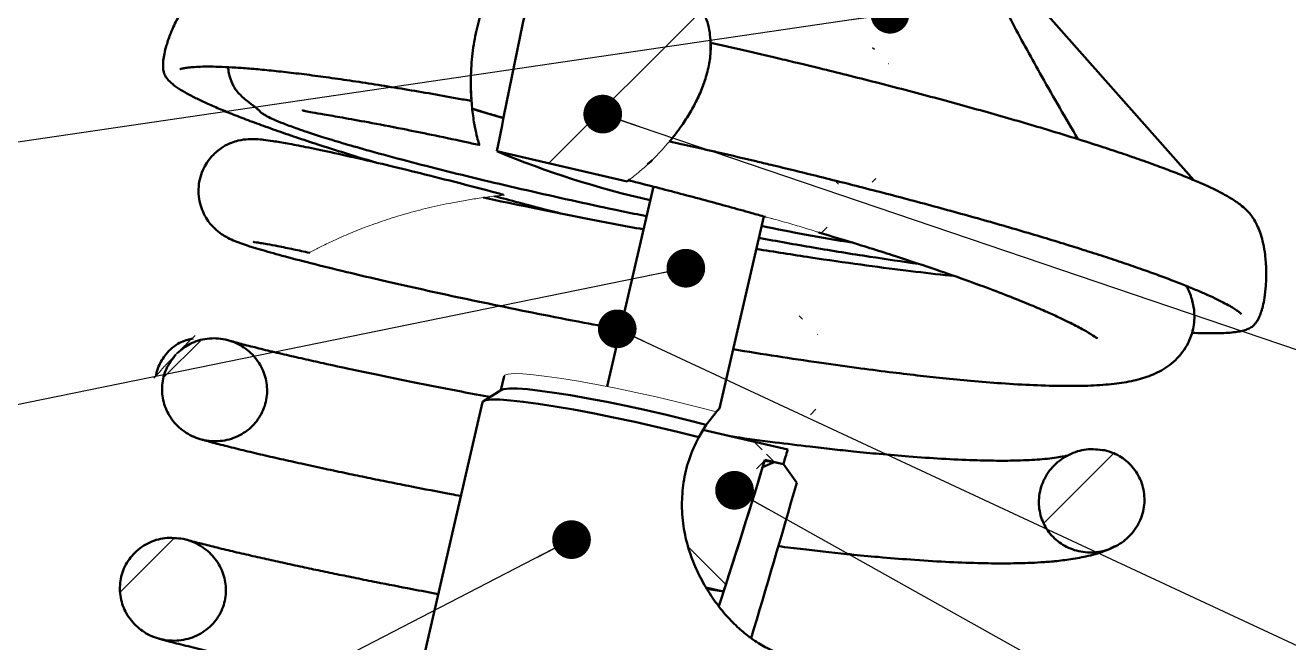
# Model space of a CAD drawing. Header units: millimetres. Extents: x 10 to 584, y 10 to 410.
# Drawn here: x 128.65 to 161.83, y 358.81 to 375.03 of the extents above; entities that cross this region are included whole.
import ezdxf

# ---------------------------------------------------------------- set-up
doc = ezdxf.new("R2010")
doc.units = ezdxf.units.MM
doc.layers.add('10', color=7, linetype='Continuous')
doc.dimstyles.new('SLDDIMSTYLE3', dxfattribs={"dimtxt": 0.18, "dimasz": 1.016, "dimexe": 0, "dimexo": 0.0625, "dimgap": 0, "dimtad": 0, "dimtih": 1, "dimtoh": 1, "dimdec": 0, "dimrnd": 1e-09, "dimzin": 0, "dimdsep": 46, "dimtxsty": 'Standard', "dimblk1": 'DOT', "dimblk2": 'DOT', "dimsah": 1, "dimcen": 0.09, "dimadec": 0, "dimazin": 0, "dimtfac": 1.016, "dimtdec": 0, "dimtofl": 0, "dimtmove": 0, "dimatfit": 3, "dimldrblk": 'DOT', "dimfxl": 1, "dimfrac": 2, "dimtolj": 1, "dimtzin": 0, "dimarcsym": 0})

# ---------------------------------------------------------------- blocks, each defined once
blk = doc.blocks.new('_Dot')
at = {"color": 0, "linetype": 'ByBlock', "lineweight": -2}
blk.add_line((-0.5, 0), (-1, 0), dxfattribs=at)
at = {"color": 0, "linetype": 'ByBlock', "const_width": 0.5}
blk.add_lwpolyline([(-0.25, 0, 1), (0.25, 0, 1)], format="xyb", close=True, dxfattribs=at)

msp = doc.modelspace()

# ---------------------------------------------------------------- hatches: boundary and pattern name
at = {"layer": '10', "linetype": 'Continuous', "lineweight": 25}
h = msp.add_hatch(dxfattribs=at)
h.set_pattern_fill('ANSI34', color=256, style=0)
edge = h.paths.add_edge_path(flags=0)
edge.add_line((144.1961, 377.1681), (143.6121, 377.303))
edge.add_spline(control_points=[(143.6121, 377.303), (143.1033, 377.3807), (142.5992, 377.3521), (142.1619, 377.1904)], knot_values=[0.9101294, 0.9101294, 0.9101294, 0.9101294, 0.9812558, 0.9812558, 0.9812558, 0.9812558], weights=[1, 1, 1, 1], degree=3, periodic=0)
edge.add_ellipse((151.3234, 390.8727), major_axis=(-15.5239, -67.2409), ratio=0.0869444, start_angle=282.888208, end_angle=287.698467)
edge.add_line((141.0345, 371.7168), (144.4569, 370.9267))
edge.add_spline(control_points=[(144.4569, 370.9267), (145.8001, 371.9117), (147.7498, 374.8666), (145.3267, 376.8192), (144.1961, 377.1681)], knot_values=[0.5088207, 0.5088207, 0.5088207, 0.5088207, 0.7230971, 0.8828563, 0.8828563, 0.8828563, 0.8828563], weights=[1, 1, 1, 1, 1], degree=3, periodic=0)
h = msp.add_hatch(dxfattribs=at)
h.set_pattern_fill('ANSI31', color=256, angle=90, style=0)
edge = h.paths.add_edge_path(flags=0)
edge.add_line((146.5274, 360.2581), (146.9882, 360.1517))
edge.add_ellipse((151.3234, 390.8727), major_axis=(9.8318, 42.5859), ratio=0.0869444, start_angle=224.99265, end_angle=231.35333)
edge.add_line((148.0751, 363.6095), (148.5597, 363.4976))
edge.add_ellipse((151.3234, 390.8727), major_axis=(10.8667, 47.0686), ratio=0.0869444, start_angle=235.59505, end_angle=236.1703)
edge.add_line((148.6731, 363.8835), (146.4436, 364.3983))
edge.add_spline(control_points=[(146.4436, 364.3983), (145.9689, 363.6304), (145.6819, 362.1446), (146.265, 360.6997), (146.5274, 360.2581)], knot_values=[0.0939883, 0.0939883, 0.0939883, 0.0939883, 0.2268142, 0.2943875, 0.2943875, 0.2943875, 0.2943875], weights=[1, 1, 1, 1, 1], degree=3, periodic=0)
h = msp.add_hatch(dxfattribs=at)
h.set_pattern_fill('ANSI31', color=256, angle=3e-322, style=0)
edge = h.paths.add_edge_path(flags=0)
edge.add_spline(control_points=[(148.9118, 363.0043), (148.7956, 363.1695), (148.6783, 363.3341), (148.5597, 363.4976)], knot_values=[0.0000003, 0.0000003, 0.0000003, 0.0000003, 0.0030309, 0.0030309, 0.0030309, 0.0030309], weights=[1, 1, 1, 1], degree=3, periodic=0)
edge.add_line((148.5597, 363.4976), (148.3207, 363.5528))
edge.add_spline(control_points=[(148.3207, 363.5528), (148.2196, 363.5067), (148.1181, 363.4614), (148.0162, 363.4171)], knot_values=[0.0000003, 0.0000003, 0.0000003, 0.0000003, 0.0016672, 0.0016672, 0.0016672, 0.0016672], weights=[1, 1, 1, 1], degree=3, periodic=0)
edge.add_ellipse((151.3234, 390.8727), major_axis=(9.8318, 42.5859), ratio=0.0869444, start_angle=224.23615, end_angle=231.01556, ccw=False)
edge.add_spline(control_points=[(146.8622, 359.7648), (147.1158, 359.4362), (147.4051, 359.1492), (147.7116, 358.9266)], knot_values=[0.3207329, 0.3207329, 0.3207329, 0.3207329, 0.3762802, 0.3762802, 0.3762802, 0.3762802], weights=[1, 1, 1, 1], degree=3, periodic=0)
edge.add_ellipse((151.3234, 390.8727), major_axis=(-11.9016, -51.5513), ratio=0.0869444, start_angle=52.86509, end_angle=58.43311)
h = msp.add_hatch(dxfattribs=at)
h.set_pattern_fill('ANSI31', color=256, style=0)
edge = h.paths.add_edge_path(flags=0)
edge.add_spline(control_points=[(132.6034, 366.3757), (132.502, 366.2676), (132.4176, 366.1405), (132.3575, 366.0049), (132.2971, 365.8688), (132.2596, 365.7203), (132.2479, 365.5719), (132.2363, 365.4241), (132.25, 365.2723), (132.2876, 365.129), (132.3254, 364.9846), (132.3885, 364.8449), (132.4713, 364.7208), (132.5555, 364.5947), (132.6622, 364.4813), (132.7827, 364.3894), (132.9056, 364.2956), (133.046, 364.2216), (133.1927, 364.173), (133.2666, 364.1485), (133.3427, 364.1301), (133.4195, 364.118), (133.5748, 364.0937), (133.7364, 364.0957), (133.8911, 364.124), (134.0465, 364.1524), (134.1992, 364.2082), (134.3359, 364.2873), (134.4703, 364.365), (134.5932, 364.4675), (134.6931, 364.5864), (134.7904, 364.702), (134.8687, 364.8364), (134.9211, 364.9781), (134.9722, 365.1166), (134.9999, 365.2658), (135.0021, 365.4133), (135.0042, 365.56), (134.9812, 365.709), (134.9354, 365.8484), (134.8889, 365.9899), (134.8177, 366.1254), (134.7281, 366.2443), (134.6361, 366.3665), (134.5221, 366.4747), (134.3955, 366.5606), (134.2658, 366.6486), (134.1193, 366.7156), (133.9679, 366.7563), (133.945, 366.7624), (133.922, 366.768), (133.8988, 366.7729), (133.746, 366.8059), (133.5853, 366.8131), (133.4302, 366.7938), (133.2749, 366.7745), (133.1207, 366.7279), (132.981, 366.6576), (132.8575, 366.5954), (132.7424, 366.5134), (132.6436, 366.4167)], knot_values=[0.0070502, 0.0070502, 0.0070502, 0.0070502, 0.0092752, 0.0092752, 0.0092752, 0.0115079, 0.0115079, 0.0115079, 0.0137301, 0.0137301, 0.0137301, 0.0159669, 0.0159669, 0.0159669, 0.0182388, 0.0182388, 0.0182388, 0.0205563, 0.0205563, 0.0205563, 0.0217104, 0.0217104, 0.0217104, 0.0240686, 0.0240686, 0.0240686, 0.0264389, 0.0264389, 0.0264389, 0.0287697, 0.0287697, 0.0287697, 0.0310363, 0.0310363, 0.0310363, 0.0332487, 0.0332487, 0.0332487, 0.0354476, 0.0354476, 0.0354476, 0.0376798, 0.0376798, 0.0376798, 0.0399732, 0.0399732, 0.0399732, 0.0423238, 0.0423238, 0.0423238, 0.042674, 0.042674, 0.042674, 0.0450198, 0.0450198, 0.0450198, 0.0473678, 0.0473678, 0.0473678, 0.0494406, 0.0494406, 0.0494406, 0.0494406], weights=[1, 1, 1, 1, 1, 1, 1, 1, 1, 1, 1, 1, 1, 1, 1, 1, 1, 1, 1, 1, 1, 1, 1, 1, 1, 1, 1, 1, 1, 1, 1, 1, 1, 1, 1, 1, 1, 1, 1, 1, 1, 1, 1, 1, 1, 1, 1, 1, 1, 1, 1, 1, 1, 1, 1, 1, 1, 1, 1, 1, 1], degree=3, periodic=0)
edge.add_spline(control_points=[(132.6436, 366.4167), (132.6302, 366.4031), (132.6168, 366.3894), (132.6034, 366.3757)], knot_values=[0.0461641, 0.0461641, 0.0461641, 0.0461641, 0.0466874, 0.0466874, 0.0466874, 0.0466874], weights=[1, 1, 1, 1], degree=3, periodic=0)
h = msp.add_hatch(dxfattribs=at)
h.set_pattern_fill('ANSI31', color=256, style=0)
edge = h.paths.add_edge_path(flags=0)
edge.add_spline(control_points=[(156.9901, 363.8633), (156.8358, 363.8968), (156.6736, 363.9035), (156.5171, 363.8837), (156.3606, 363.8638), (156.2056, 363.8171), (156.064, 363.7476), (155.9197, 363.6767), (155.7855, 363.5801), (155.6725, 363.4657), (155.5589, 363.3505), (155.4635, 363.2138), (155.3956, 363.067), (155.3291, 362.9233), (155.2869, 362.7656), (155.274, 362.6078), (155.2616, 362.4563), (155.2759, 362.3002), (155.3162, 362.1536), (155.355, 362.012), (155.4192, 361.8752), (155.5032, 361.7548), (155.5863, 361.6355), (155.691, 361.5289), (155.8084, 361.4432), (155.9278, 361.356), (156.0635, 361.288), (156.2045, 361.2437), (156.3501, 361.198), (156.5052, 361.1763), (156.6577, 361.1798), (156.815, 361.1834), (156.9737, 361.2138), (157.1212, 361.2683), (157.2714, 361.3238), (157.4141, 361.4059), (157.5374, 361.508), (157.6607, 361.6101), (157.7681, 361.7352), (157.8498, 361.8728), (157.9303, 362.0083), (157.9883, 362.1599), (158.018, 362.3146), (158.047, 362.4655), (158.0499, 362.6238), (158.026, 362.7755), (158.0026, 362.9236), (157.9531, 363.0696), (157.8813, 363.2012), (157.8107, 363.3306), (157.7166, 363.4496), (157.6071, 363.5484), (157.4978, 363.647), (157.37, 363.7281), (157.2345, 363.7857), (157.1558, 363.8191), (157.0736, 363.8452), (156.9901, 363.8633)], knot_values=[0, 0, 0, 0, 0.0023671, 0.0023671, 0.0023671, 0.004731, 0.004731, 0.004731, 0.0071432, 0.0071432, 0.0071432, 0.0095715, 0.0095715, 0.0095715, 0.0119483, 0.0119483, 0.0119483, 0.0142297, 0.0142297, 0.0142297, 0.0164306, 0.0164306, 0.0164306, 0.0186085, 0.0186085, 0.0186085, 0.0208231, 0.0208231, 0.0208231, 0.0231089, 0.0231089, 0.0231089, 0.0254665, 0.0254665, 0.0254665, 0.0278678, 0.0278678, 0.0278678, 0.0302699, 0.0302699, 0.0302699, 0.0326341, 0.0326341, 0.0326341, 0.0349391, 0.0349391, 0.0349391, 0.0371859, 0.0371859, 0.0371859, 0.0393957, 0.0393957, 0.0393957, 0.0416021, 0.0416021, 0.0416021, 0.042871, 0.042871, 0.042871, 0.042871], weights=[1, 1, 1, 1, 1, 1, 1, 1, 1, 1, 1, 1, 1, 1, 1, 1, 1, 1, 1, 1, 1, 1, 1, 1, 1, 1, 1, 1, 1, 1, 1, 1, 1, 1, 1, 1, 1, 1, 1, 1, 1, 1, 1, 1, 1, 1, 1, 1, 1, 1, 1, 1, 1, 1, 1, 1, 1, 1], degree=3, periodic=0)
h = msp.add_hatch(dxfattribs=at)
h.set_pattern_fill('ANSI31', color=256, style=0)
edge = h.paths.add_edge_path(flags=0)
edge.add_spline(control_points=[(132.7983, 361.5355), (132.643, 361.5685), (132.48, 361.5756), (132.3225, 361.5556), (132.1649, 361.5356), (132.0084, 361.4878), (131.8668, 361.4158), (131.7281, 361.3451), (131.5997, 361.249), (131.4933, 361.1354), (131.39, 361.0249), (131.3046, 360.8948), (131.2446, 360.756), (131.186, 360.62), (131.1501, 360.472), (131.14, 360.3243), (131.13, 360.1775), (131.1452, 360.027), (131.1839, 359.8851), (131.2229, 359.7418), (131.2869, 359.6034), (131.3702, 359.4805), (131.4554, 359.3549), (131.5629, 359.2422), (131.684, 359.1508), (131.8084, 359.0568), (131.9503, 358.9827), (132.0985, 358.934), (132.1735, 358.9093), (132.2509, 358.8908), (132.329, 358.8787), (132.4868, 358.8543), (132.651, 358.8565), (132.8081, 358.8854), (132.9664, 358.9145), (133.1219, 358.9716), (133.261, 359.0526), (133.3968, 359.1318), (133.5208, 359.2362), (133.6211, 359.3572), (133.7175, 359.4737), (133.7948, 359.6089), (133.8456, 359.7513), (133.8947, 359.889), (133.9204, 360.0372), (133.9208, 360.1834), (133.9212, 360.3284), (133.8967, 360.4753), (133.8501, 360.6126), (133.8025, 360.7528), (133.7307, 360.8867), (133.6408, 361.0045), (133.5476, 361.1267), (133.4325, 361.2347), (133.3051, 361.3206), (133.1732, 361.4095), (133.0245, 361.4772), (132.8708, 361.5182), (132.8468, 361.5246), (132.8226, 361.5304), (132.7983, 361.5355)], knot_values=[0, 0, 0, 0, 0.0023813, 0.0023813, 0.0023813, 0.0047656, 0.0047656, 0.0047656, 0.007102, 0.007102, 0.007102, 0.0093703, 0.0093703, 0.0093703, 0.0115904, 0.0115904, 0.0115904, 0.0137954, 0.0137954, 0.0137954, 0.0160204, 0.0160204, 0.0160204, 0.018294, 0.018294, 0.018294, 0.0206314, 0.0206314, 0.0206314, 0.021804, 0.021804, 0.021804, 0.0241997, 0.0241997, 0.0241997, 0.0266152, 0.0266152, 0.0266152, 0.0289752, 0.0289752, 0.0289752, 0.0312435, 0.0312435, 0.0312435, 0.0334347, 0.0334347, 0.0334347, 0.0356068, 0.0356068, 0.0356068, 0.0378251, 0.0378251, 0.0378251, 0.0401285, 0.0401285, 0.0401285, 0.042513, 0.042513, 0.042513, 0.0428807, 0.0428807, 0.0428807, 0.0428807], weights=[1, 1, 1, 1, 1, 1, 1, 1, 1, 1, 1, 1, 1, 1, 1, 1, 1, 1, 1, 1, 1, 1, 1, 1, 1, 1, 1, 1, 1, 1, 1, 1, 1, 1, 1, 1, 1, 1, 1, 1, 1, 1, 1, 1, 1, 1, 1, 1, 1, 1, 1, 1, 1, 1, 1, 1, 1, 1, 1, 1, 1], degree=3, periodic=0)

# ---------------------------------------------------------------- linework, layer by layer
at = {"color": 7, "linetype": 'Continuous', "lineweight": 50}
for p, q in [((159.3387, 370.9573), (154.4301, 376.5003)), ((147.5138, 374.3717), (146.6543, 374.5674)), ((144.4569, 370.9267), (141.0345, 371.7168)), ((145.0872, 371.4572), (144.9959, 371.3765)), ((145.1148, 371.4878), (145.0872, 371.4572)), ((144.5298, 370.983), (144.4569, 370.9267)), ((145.1469, 370.7879), (143.9345, 365.5362)), ((146.8803, 364.9599), (148.0449, 370.004)), ((141.227, 365.8113), (141.1409, 365.4386)), ((141.1601, 365.4505), (140.6829, 365.1548)), ((140.6579, 365.1247), (134.709, 339.3573)), ((146.8019, 364.8762), (146.5327, 364.535)), ((146.5327, 364.535), (146.3361, 364.2115)), ((146.4436, 364.3983), (148.6731, 363.8835)), ((148.3207, 363.5528), (148.0162, 363.4171)), ((148.0671, 363.5836), (148.3207, 363.5528)), ((148.5597, 363.4976), (148.0751, 363.6095)), ((148.5597, 363.4976), (148.3207, 363.5528)), ((148.9118, 363.0043), (148.5597, 363.4976)), ((146.5274, 360.2581), (146.9882, 360.1517))]:
    msp.add_line(p, q, dxfattribs=at)
at = {"color": 7, "linetype": 'Continuous', "lineweight": 18}
msp.add_line((140.4245, 374.4897), (140.4097, 374.382), dxfattribs=at)
at = {"color": 7, "linetype": 'Continuous', "lineweight": 50, "flags": 128}
for points in [[(141.2109, 372.588), (140.8494, 372.6944), (140.3824, 372.8353)], [(141.1601, 365.4505), (141.2234, 365.4726), (141.3657, 365.4868), (141.5732, 365.4841), (141.8422, 365.4644), (142.1684, 365.4281), (142.546, 365.3758), (142.9689, 365.3084), (143.4299, 365.2269), (143.9211, 365.1329), (144.4345, 365.0279), (144.9612, 364.9136), (145.4924, 364.792), (146.0192, 364.665), (146.5327, 364.535)], [(141.1601, 365.4505), (141.2234, 365.4726), (141.3657, 365.4868), (141.5732, 365.4841), (141.8422, 365.4644), (142.1684, 365.4281), (142.546, 365.3758), (142.9689, 365.3084), (143.4299, 365.2269), (143.9211, 365.1329), (144.4345, 365.0279), (144.9612, 364.9136), (145.4924, 364.792), (146.0192, 364.665), (146.5327, 364.535)], [(146.3361, 364.2115), (145.7835, 364.3487), (145.2206, 364.4818), (144.6565, 364.6087), (144.1001, 364.7273), (143.5602, 364.8358), (143.0453, 364.9325), (142.5637, 365.0158), (142.123, 365.0845), (141.7301, 365.1373), (141.3913, 365.1736), (141.112, 365.1926), (140.8966, 365.1942), (140.7485, 365.1782), (140.6701, 365.145), (140.6579, 365.1247)], [(146.5654, 360.2165), (146.5966, 360.2114), (146.9882, 360.1517)]]:
    msp.add_lwpolyline(points, dxfattribs=at)
at = {"color": 7, "linetype": 'Continuous', "lineweight": 18, "flags": 128}
msp.add_lwpolyline([(141.227, 365.8113), (141.2465, 365.8366), (141.3352, 365.8649), (141.4927, 365.8759), (141.7164, 365.8695), (142.0023, 365.8457), (142.3455, 365.805), (142.7401, 365.7482), (143.1792, 365.676), (143.6554, 365.5899), (144.1603, 365.4913), (144.6852, 365.3819), (145.2211, 365.2636), (145.7586, 365.1384), (146.2886, 365.0085), (146.8019, 364.8762)], dxfattribs=at)
at = {"color": 7, "linetype": 'Continuous', "lineweight": 50}
for centre, radius, start, end in [((150.5062, 394.4407), 24.6188, 247.37277, 257.23), ((157.671, 415.8315), 47.0821, 258.13131, 261.06776)]:
    msp.add_arc(centre, radius, start, end, dxfattribs=at)
for major_axis, start_param, end_param in [((-15.5239, -67.2409), 4.9373306, 5.0212855), ((10.8667, 47.0686), 4.1119094, 4.1219493), ((9.8318, 42.5859), 3.9136591, 4.0319821), ((9.8318, 42.5859), 3.9268626, 4.0378774), ((-11.9016, -51.5513), 0.9226698, 1.0198502)]:
    msp.add_ellipse((151.3234, 390.8727), major_axis=major_axis, ratio=0.0869444, start_param=start_param, end_param=end_param, dxfattribs=at)
for points, knots in [([(140.7801, 375.7607), (140.572, 375.7975), (140.1402, 375.8737), (139.5133, 375.9786), (138.8954, 376.0774), (138.3061, 376.1664), (137.7475, 376.2454), (137.2221, 376.3141), (136.7316, 376.3723), (136.2774, 376.42), (135.8604, 376.4572), (135.4811, 376.4839), (135.139, 376.5004), (134.8333, 376.5069), (134.5615, 376.5032), (134.3195, 376.4892), (134.0996, 376.463), (133.9032, 376.4222), (133.7286, 376.3641), (133.5709, 376.2865), (133.4322, 376.1968), (133.2925, 376.0835), (133.1457, 375.9382), (132.9886, 375.751), (132.8193, 375.5091), (132.6387, 375.1971), (132.4795, 374.8531), (132.3663, 374.5334), (132.303, 374.2868), (132.2732, 374.0994), (132.2668, 373.954), (132.2776, 373.8401), (132.3046, 373.7414), (132.3554, 373.6445), (132.4493, 373.5356), (132.6083, 373.4087), (132.8213, 373.2759), (133.0607, 373.1467), (133.3294, 373.0159), (133.6509, 372.8723), (134.0216, 372.7183), (134.4403, 372.5548), (134.9054, 372.3826), (135.415, 372.2027), (135.967, 372.0157), (136.56, 371.8225), (137.1871, 371.6246), (137.6337, 371.4892), (137.8564, 371.4217)], [0, 0, 0, 0, 0.0249425, 0.0517361, 0.0785495, 0.1053329, 0.1320414, 0.1586336, 0.1850694, 0.2113096, 0.2373154, 0.2630485, 0.2884732, 0.313562, 0.3383077, 0.3627559, 0.387082, 0.4116839, 0.4316558, 0.4438613, 0.453323, 0.4616295, 0.4698666, 0.478761, 0.4890076, 0.501379, 0.5163853, 0.5282773, 0.5368036, 0.5438408, 0.5505305, 0.5578321, 0.5678221, 0.5843668, 0.611723, 0.6478065, 0.6801841, 0.7061476, 0.7340726, 0.762659, 0.7917152, 0.8210867, 0.8506774, 0.880423, 0.9102786, 0.9402108, 0.9701926, 1, 1, 1, 1]), ([(153.9178, 376.4044), (154.0208, 376.1871), (154.2267, 375.7521), (154.7034, 374.8404), (155.3793, 373.6061), (155.9755, 372.5846), (156.2961, 372.0352)], [0, 0, 0, 0, 0.15657406, 0.3133008, 0.63064591, 1, 1, 1, 1]), ([(140.7775, 375.7487), (140.779, 375.7521), (140.7843, 375.7643), (140.7462, 375.6776), (140.6483, 375.4308), (140.5075, 374.971), (140.3964, 374.3679), (140.3526, 373.8351), (140.3506, 373.4578), (140.3563, 373.2613), (140.3618, 373.1534), (140.3663, 373.084), (140.3685, 373.0522), (140.3696, 373.0378), (140.3694, 373.0402), (140.3693, 373.0411)], [0, 0, 0, 0, 0.0282922, 0.1035178, 0.2034847, 0.393409, 0.583617, 0.7793653, 0.8704556, 0.9087358, 0.9473424, 0.9622771, 0.9773464, 0.9906987, 1, 1, 1, 1]), ([(146.6484, 374.3225), (146.6493, 374.4941), (146.651, 374.842), (146.4927, 375.3673), (146.2765, 375.6916), (146.17, 375.8512)], [0, 0, 0, 0, 0.33075, 0.6705075, 1, 1, 1, 1]), ([(145.5718, 371.9761), (145.5723, 371.9767), (145.5734, 371.9779), (145.5886, 371.9963), (145.6218, 372.0365), (145.7139, 372.1509), (145.8817, 372.3738), (146.0916, 372.6932), (146.2914, 373.0573), (146.4555, 373.4346), (146.5803, 373.8299), (146.6434, 374.1911), (146.6552, 374.4374), (146.6524, 374.5573), (146.6523, 374.5579), (146.6522, 374.5581)], [0, 0, 0, 0, 0.0119553, 0.0247124, 0.041813, 0.0719579, 0.1601649, 0.2783136, 0.399797, 0.5218862, 0.6468356, 0.7880785, 0.8909079, 0.9554885, 1, 1, 1, 1]), ([(159.2929, 366.95), (159.3953, 366.9455), (159.6066, 366.9363), (159.8824, 366.9342), (160.1293, 366.9403), (160.3377, 366.9553), (160.5109, 366.9783), (160.6522, 367.0092), (160.7669, 367.0488), (160.8564, 367.0976), (160.9304, 367.1606), (160.9943, 367.2432), (161.0506, 367.3457), (161.1042, 367.4802), (161.155, 367.6573), (161.2013, 367.8944), (161.2373, 368.2178), (161.2456, 368.5977), (161.2182, 368.9729), (161.1658, 369.2835), (161.0999, 369.5298), (161.0244, 369.7285), (160.9417, 369.8908), (160.8497, 370.0298), (160.7354, 370.164), (160.5765, 370.3073), (160.3649, 370.4541), (160.097, 370.6068), (159.8054, 370.7522), (159.4897, 370.8956), (159.1304, 371.0467), (158.7236, 371.2069), (158.2715, 371.3752), (157.7758, 371.5509), (157.2384, 371.7332), (156.6615, 371.9213), (156.0476, 372.1145), (155.3992, 372.3119), (154.7194, 372.5126), (154.0115, 372.7157), (153.2793, 372.9201), (152.5274, 373.1246), (151.7621, 373.3276), (150.9932, 373.5266), (150.2431, 373.7163), (149.5575, 373.8859), (148.9523, 374.0328), (148.2868, 374.1919), (147.8126, 374.3022), (147.5138, 374.3717)], [0, 0, 0, 0, 0.0237264, 0.0489549, 0.0736086, 0.0975889, 0.1207843, 0.1430764, 0.1643477, 0.184333, 0.198455, 0.2071186, 0.2137353, 0.2198556, 0.2266006, 0.2347709, 0.2456021, 0.2603387, 0.2738414, 0.2845608, 0.2938034, 0.302556, 0.3114565, 0.3218086, 0.3355889, 0.3572166, 0.3911627, 0.4236947, 0.4512662, 0.4785257, 0.5065129, 0.5348412, 0.56338, 0.5920534, 0.6208149, 0.6496326, 0.6784818, 0.707341, 0.736188, 0.7649969, 0.7937324, 0.8223406, 0.8507285, 0.8787119, 0.905857, 0.9308093, 0.9509602, 0.9690995, 1, 1, 1, 1]), ([(132.7291, 373.8767), (132.7282, 373.8764), (132.7243, 373.8748), (132.7731, 373.8902), (132.864, 373.9073), (133.0071, 373.9251), (133.1972, 373.9374), (133.4398, 373.9425), (133.7355, 373.938), (134.0839, 373.9227), (134.4833, 373.8956), (134.9318, 373.8563), (135.4271, 373.8046), (135.9668, 373.7404), (136.5488, 373.664), (137.1701, 373.5755), (137.8281, 373.4752), (138.5191, 373.3638), (139.2415, 373.241), (139.8589, 373.1323), (140.2431, 373.0611), (140.3688, 373.0379)], [0, 0, 0, 0, 0.0101318, 0.0451321, 0.0864847, 0.1318682, 0.1814988, 0.2348526, 0.2910574, 0.3493111, 0.4090029, 0.4697029, 0.5311159, 0.5930381, 0.6553816, 0.7179996, 0.7807799, 0.843656, 0.9065671, 0.9694476, 1, 1, 1, 1]), ([(133.9808, 373.9257), (133.9818, 373.9023), (133.9859, 373.8115), (134.0315, 373.6211), (134.1113, 373.4304), (134.2199, 373.2758), (134.3216, 373.1734), (134.4522, 373.0616), (134.5743, 372.9669), (134.6803, 372.8856), (134.7287, 372.8476), (134.7605, 372.8206), (134.774, 372.8084), (134.7825, 372.8003), (134.7898, 372.793), (134.7986, 372.7834), (134.8057, 372.7734), (134.8153, 372.7615), (134.8323, 372.7453), (134.846, 372.7336), (134.8617, 372.7215), (134.8862, 372.7039), (134.9421, 372.668), (135.0429, 372.6135), (135.2027, 372.5382), (135.4393, 372.4405), (135.7371, 372.33), (136.1006, 372.2056), (136.5261, 372.0691), (137.057, 371.9086), (137.7602, 371.7073), (138.6441, 371.4679), (139.6936, 371.1988), (140.8014, 370.9282), (141.9494, 370.6602), (143.1206, 370.3989), (144.1281, 370.1818), (144.7482, 370.0554), (144.9675, 370.0107)], [0, 0, 0, 0, 0.0050864, 0.0197625, 0.0541925, 0.0817712, 0.1130882, 0.1408792, 0.1704035, 0.1798127, 0.185797, 0.1876359, 0.1883367, 0.1889537, 0.189562, 0.1902396, 0.1919978, 0.1952965, 0.1965255, 0.1975861, 0.1986219, 0.1997847, 0.2028738, 0.2131792, 0.2363819, 0.2706312, 0.3159452, 0.357184, 0.4046307, 0.4582807, 0.5174548, 0.5962213, 0.673091, 0.7480814, 0.8212145, 0.8925097, 0.9619809, 1, 1, 1, 1]), ([(140.3544, 373.3416), (140.3622, 373.1803), (140.3772, 372.8676), (140.4394, 372.4416), (140.5065, 372.1251), (140.5545, 371.9443), (140.5768, 371.868), (140.5698, 371.8926), (140.5683, 371.8979)], [0, 0, 0, 0, 0.21338577, 0.41365602, 0.59822427, 0.77246606, 0.95101109, 1, 1, 1, 1]), ([(146.285, 373.0588), (146.2853, 373.0593), (146.3317, 373.1466), (146.3561, 373.212), (146.3699, 373.2423), (146.3744, 373.2522)], [0, 0, 0, 0, 0.0038379, 0.6742443, 1, 1, 1, 1]), ([(135.9306, 372.8081), (135.9308, 372.8038), (135.9318, 372.7887), (136.0125, 372.7689), (136.1891, 372.7346), (136.5026, 372.6827), (136.9808, 372.6013), (137.6605, 372.4791), (138.458, 372.3263), (139.3255, 372.15), (139.9977, 372.0093), (140.4402, 371.9114), (140.5662, 371.8835)], [0, 0, 0, 0, 0.0305204, 0.1074321, 0.1994021, 0.3066614, 0.4294105, 0.5678335, 0.7220744, 0.8338095, 0.9526847, 1, 1, 1, 1]), ([(141.2137, 372.5909), (141.0836, 372.6284), (140.7953, 372.7116), (140.5328, 372.792), (140.3888, 372.8362)], [0, 0, 0, 0, 0.4513013, 1, 1, 1, 1]), ([(141.2068, 370.5763), (140.9185, 370.6532), (140.2396, 370.8342), (139.2784, 371.0781), (138.338, 371.3094), (137.4624, 371.516), (136.6838, 371.6907), (136.0305, 371.8275), (135.5346, 371.9228), (135.1747, 371.9837), (134.9209, 372.0184), (134.732, 372.0363), (134.5324, 372.0409), (134.3042, 372.0164), (134.0682, 371.9466), (133.8346, 371.8352), (133.5623, 371.6238), (133.3063, 371.2687), (133.1731, 370.7851), (133.227, 370.2863), (133.4347, 369.8792), (133.6758, 369.6315), (133.8554, 369.5067), (134.0588, 369.3943), (134.3737, 369.2724), (134.7861, 369.1445), (135.3857, 368.9747), (136.1395, 368.7772), (136.9998, 368.5646), (137.9163, 368.3485), (138.8431, 368.1379), (139.8578, 367.9156), (140.9495, 367.685), (142.109, 367.4494), (143.2243, 367.2304), (143.9605, 367.0936), (144.2803, 367.0342)], [0, 0, 0, 0, 0.0308671, 0.0726807, 0.1119519, 0.1486102, 0.193326, 0.2331647, 0.2679648, 0.3007956, 0.3269829, 0.3472153, 0.3674086, 0.3845548, 0.3934266, 0.4028058, 0.4141657, 0.428146, 0.4442495, 0.4606399, 0.4759464, 0.4887095, 0.5005916, 0.5129381, 0.553637, 0.6004758, 0.6447522, 0.6907895, 0.7387136, 0.7759498, 0.8139204, 0.8522462, 0.8909686, 0.9300894, 0.9696225, 1, 1, 1, 1]), ([(145.5717, 371.9755), (145.6742, 371.9527), (145.9939, 371.8817), (146.4344, 371.7818), (146.7718, 371.7042), (146.8916, 371.6766)], [0, 0, 0, 0, 0.23353064, 0.72798832, 1, 1, 1, 1]), ([(146.8916, 371.6766), (147.2093, 371.6027), (147.6559, 371.4989), (148.313, 371.3422), (148.8716, 371.2072), (149.5318, 371.0448), (150.2164, 370.8732), (150.922, 370.6929), (151.6356, 370.5067), (152.3485, 370.3167), (153.0537, 370.1245), (153.7453, 369.9316), (154.4185, 369.7392), (155.069, 369.5485), (155.693, 369.3606), (156.2875, 369.1765), (156.8497, 368.997), (157.3767, 368.8231), (157.8664, 368.6556), (158.317, 368.4955), (158.7275, 368.3432), (159.0971, 368.1994), (159.4251, 368.0647), (159.7114, 367.9398), (159.9558, 367.8254), (160.1589, 367.7224), (160.3211, 367.6318), (160.4441, 367.5549), (160.5277, 367.4954), (160.5785, 367.4523), (160.5855, 367.4451), (160.5886, 367.4419)], [0, 0, 0, 0, 0.0466296, 0.0655535, 0.0969032, 0.1293488, 0.164033, 0.2000758, 0.2371139, 0.2748548, 0.3130866, 0.351648, 0.3904122, 0.4292758, 0.4681508, 0.5069591, 0.5456282, 0.5840876, 0.6222071, 0.6598774, 0.6970856, 0.7337245, 0.7696735, 0.8047842, 0.8388691, 0.8716842, 0.9029021, 0.9320726, 0.9585707, 0.9815789, 1, 1, 1, 1]), ([(144.4983, 370.9522), (144.7372, 370.8921), (145.4004, 370.7252), (146.4848, 370.4369), (147.4475, 370.1754), (147.9679, 370.0261), (148.0875, 369.9918)], [0, 0, 0, 0, 0.2014864, 0.5592255, 0.8987178, 1, 1, 1, 1]), ([(144.8881, 369.6667), (144.8549, 369.6726), (144.3248, 369.7677), (143.3294, 369.9605), (141.9453, 370.2348), (141.1005, 370.4129), (140.6872, 370.5001)], [0, 0, 0, 0, 0.0223035, 0.356408, 0.6851687, 1, 1, 1, 1]), ([(140.9767, 370.5382), (141.1841, 370.4826), (141.651, 370.3577), (142.2296, 370.2067), (142.6028, 370.112), (142.7041, 370.0862)], [0, 0, 0, 0, 0.3679429, 0.8283964, 1, 1, 1, 1]), ([(134.6518, 369.337), (134.6495, 369.3367), (134.6336, 369.3346), (134.7027, 369.3277), (134.8281, 369.3072), (135.017, 369.2751), (135.2984, 369.2221), (135.6598, 369.1499), (135.9746, 369.0814), (136.1177, 369.0503)], [0, 0, 0, 0, 0.0262604, 0.1799526, 0.2959782, 0.4331156, 0.6086448, 0.8222482, 1, 1, 1, 1]), ([(147.9148, 369.4407), (148.3935, 369.355), (149.3851, 369.1775), (150.7976, 368.9483), (151.6896, 368.8199), (152.1126, 368.759)], [0, 0, 0, 0, 0.3291225, 0.6818283, 1, 1, 1, 1]), ([(149.488, 369.5836), (149.7355, 369.5103), (150.4038, 369.3123), (151.3989, 368.9973), (152.4371, 368.6549), (153.318, 368.348), (154.0567, 368.0766), (154.6677, 367.8395), (155.1659, 367.6349), (155.5675, 367.46), (155.9476, 367.2843), (156.2951, 367.1095), (156.5862, 366.947), (156.7879, 366.8105), (156.8054, 366.801), (156.8136, 366.7966)], [0, 0, 0, 0, 0.0646673, 0.1746327, 0.2754281, 0.3674375, 0.4510215, 0.5265457, 0.594291, 0.6544869, 0.7082019, 0.7858544, 0.8613149, 0.9350822, 1, 1, 1, 1]), ([(153.0336, 368.4443), (152.9583, 368.4517), (152.5641, 368.4899), (151.7523, 368.5862), (150.5772, 368.7384), (149.2618, 368.927), (148.3273, 369.0758), (147.8482, 369.1521)], [0, 0, 0, 0, 0.05050839, 0.26447259, 0.49482638, 0.74103683, 1, 1, 1, 1]), ([(147.2397, 366.5164), (147.6257, 366.454), (148.3892, 366.3305), (149.4722, 366.1691), (150.4552, 366.0318), (151.3131, 365.9209), (152.0642, 365.8315), (152.778, 365.7538), (153.5213, 365.6818), (154.3287, 365.6167), (155.156, 365.5685), (155.9419, 365.5468), (156.6475, 365.5574), (157.2424, 365.6013), (157.7496, 365.6807), (158.2076, 365.813), (158.6365, 366.024), (159.055, 366.399), (159.31, 366.9034), (159.3694, 367.3482), (159.3343, 367.6658), (159.2688, 367.8998), (159.2105, 368.0494), (159.1596, 368.1398), (159.1358, 368.1822)], [0, 0, 0, 0, 0.0593186, 0.1173048, 0.1702562, 0.2180182, 0.2604533, 0.3001969, 0.3462685, 0.3995978, 0.4604812, 0.5246668, 0.5874995, 0.6490069, 0.7071141, 0.7602339, 0.8089512, 0.8545444, 0.8958427, 0.9293125, 0.9543322, 0.9674353, 0.9847316, 1, 1, 1, 1]), ([(133.0609, 366.8028), (132.9392, 366.7722), (132.6718, 366.7049), (132.3994, 366.464), (132.2324, 366.2332), (132.1444, 366.0525), (132.093, 365.9137), (132.0846, 365.8302), (132.0834, 365.818)], [0, 0, 0, 0, 0.26254899, 0.57653189, 0.70103901, 0.82021776, 0.97377854, 1, 1, 1, 1]), ([(132.6034, 366.3757), (132.5121, 366.2571), (132.329, 366.0194), (132.2239, 365.5733), (132.2631, 365.1219), (132.4518, 364.7047), (132.7693, 364.3672), (133.116, 364.1849), (133.4958, 364.0929), (133.8968, 364.0974), (134.3472, 364.2622), (134.7111, 364.5657), (134.9443, 364.9658), (135.0272, 365.4122), (134.9582, 365.8583), (134.7456, 366.2627), (134.4072, 366.5841), (134.0974, 366.7256), (133.77, 366.8047), (133.4279, 366.8192), (132.9818, 366.6922), (132.7516, 366.5047), (132.6436, 366.4167)], [0, 0, 0, 0, 0.0524532, 0.1051073, 0.1575265, 0.2102961, 0.2638914, 0.3185488, 0.3460511, 0.4016483, 0.4575019, 0.5124226, 0.5658518, 0.6180329, 0.6699184, 0.7225963, 0.7767019, 0.8321308, 0.8405037, 0.8958078, 0.9511413, 1, 1, 1, 1]), ([(140.8586, 365.2637), (140.8376, 365.2674), (140.2755, 365.3691), (139.514, 365.519), (138.5698, 365.7067), (137.8865, 365.8468), (137.1793, 365.9954), (136.5292, 366.1363), (135.9387, 366.2682), (135.4248, 366.3863), (134.9349, 366.5028), (134.4978, 366.6115), (134.1647, 366.6988), (134.0363, 366.7372), (133.9839, 366.7528)], [0, 0, 0, 0, 0.0058557, 0.1568007, 0.2310837, 0.3045321, 0.3854525, 0.4830119, 0.5573159, 0.6390157, 0.728105, 0.8245813, 0.9284395, 1, 1, 1, 1]), ([(146.8058, 364.8797), (146.8271, 364.903), (146.8716, 364.9517), (146.8774, 364.957), (146.8803, 364.9599)], [0, 0, 0, 0, 0.4785911, 1, 1, 1, 1]), ([(133.2881, 364.1459), (133.3387, 364.1308), (133.4727, 364.0908), (133.8199, 363.9998), (134.2836, 363.8842), (134.8003, 363.7612), (135.3383, 363.6375), (135.9084, 363.5102), (136.493, 363.3832), (137.0795, 363.2589), (137.6405, 363.1427), (138.2026, 363.0285), (138.9262, 362.8848), (139.5533, 362.7623), (140.0039, 362.6787), (140.0896, 362.6628)], [0, 0, 0, 0, 0.0658629, 0.1745871, 0.2753881, 0.3682707, 0.4532406, 0.5302977, 0.6123162, 0.6829479, 0.7449611, 0.8069586, 0.8695554, 0.9751888, 1, 1, 1, 1]), ([(148.5583, 358.501), (148.5566, 358.5014), (148.5523, 358.5024), (148.4019, 358.5472), (148.1366, 358.6574), (147.8067, 358.849), (147.4655, 359.113), (147.1533, 359.4113), (146.8413, 359.7781), (146.5502, 360.2019), (146.2918, 360.6806), (146.0787, 361.2132), (145.9318, 361.7993), (145.8803, 362.4132), (145.9278, 363.0267), (146.0657, 363.6358), (146.2442, 364.0159), (146.3361, 364.2115)], [0, 0, 0, 0, 0.0604038, 0.1444393, 0.2260942, 0.3109172, 0.3689555, 0.4286633, 0.4867129, 0.5463814, 0.6059892, 0.6670249, 0.7324362, 0.7998392, 0.8640719, 0.9300226, 1, 1, 1, 1]), ([(156.0053, 363.7214), (156.0004, 363.7202), (155.9871, 363.7171), (155.8537, 363.6884), (155.6385, 363.6561), (155.3828, 363.6288), (155.0979, 363.6085), (154.7315, 363.5928), (154.2328, 363.5865), (153.5432, 363.5996), (152.7442, 363.6366), (151.9085, 363.6941), (151.1281, 363.7608), (150.4501, 363.827), (149.8405, 363.892), (149.1573, 363.9699), (148.3012, 364.0761), (147.6057, 364.1664), (147.2137, 364.2229), (147.1859, 364.2269)], [0, 0, 0, 0, 0.0404263, 0.1114589, 0.1737538, 0.227025, 0.2712251, 0.3142719, 0.3849299, 0.462939, 0.547959, 0.6275599, 0.6955672, 0.7518823, 0.7969802, 0.8429251, 0.9132115, 0.9938396, 1, 1, 1, 1]), ([(156.9901, 363.8633), (156.8318, 363.8813), (156.5153, 363.9174), (156.049, 363.7682), (155.6523, 363.485), (155.3714, 363.082), (155.2469, 362.6165), (155.2893, 362.1516), (155.4818, 361.7416), (155.796, 361.4219), (156.2017, 361.2186), (156.6631, 361.1542), (157.1331, 361.2441), (157.5549, 361.4868), (157.8724, 361.8564), (158.0442, 362.3056), (158.0529, 362.7758), (157.9051, 363.2118), (157.6239, 363.5656), (157.2976, 363.7784), (157.0727, 363.8405), (156.9901, 363.8633)], [0, 0, 0, 0, 0.055179, 0.1103116, 0.1665446, 0.2231205, 0.2784842, 0.3316553, 0.3829942, 0.4338292, 0.4855271, 0.538871, 0.5938641, 0.6498448, 0.7058286, 0.7609263, 0.814656, 0.8670547, 0.9186131, 0.9701095, 1, 1, 1, 1]), ([(132.7983, 361.5355), (132.6391, 361.5536), (132.3205, 361.5897), (131.8568, 361.4401), (131.4768, 361.1576), (131.2219, 360.7691), (131.1149, 360.3269), (131.1602, 359.8771), (131.3514, 359.4637), (131.6718, 359.1278), (132.0216, 358.9457), (132.4065, 358.8534), (132.8143, 358.8584), (133.2717, 359.0264), (133.6384, 359.3349), (133.8686, 359.7378), (133.9457, 360.1822), (133.8722, 360.6234), (133.657, 361.0242), (133.3153, 361.3445), (133.0017, 361.4888), (132.8225, 361.53), (132.7983, 361.5355)], [0, 0, 0, 0, 0.0554924, 0.1110261, 0.1654443, 0.2183015, 0.2700618, 0.3214902, 0.3733919, 0.4264226, 0.4809245, 0.5085453, 0.5643782, 0.620631, 0.6755881, 0.7284371, 0.7795334, 0.8302193, 0.8819882, 0.9357213, 0.9913116, 1, 1, 1, 1]), ([(139.4948, 360.0865), (139.2641, 360.1297), (138.7051, 360.2345), (137.9936, 360.3741), (137.342, 360.5045), (136.8309, 360.609), (136.3381, 360.7116), (135.8378, 360.8179), (135.3444, 360.925), (134.8495, 361.035), (134.3684, 361.1446), (133.8942, 361.2561), (133.4551, 361.3635), (133.1098, 361.4517), (132.9653, 361.4927), (132.907, 361.5092)], [0, 0, 0, 0, 0.07077267, 0.17147523, 0.23189948, 0.29230904, 0.35270102, 0.41480762, 0.4880773, 0.55875297, 0.63816039, 0.72628935, 0.82313304, 0.92868044, 1, 1, 1, 1]), ([(148.4256, 361.3428), (148.6489, 361.3153), (149.0724, 361.2631), (149.6972, 361.1934), (150.3545, 361.1245), (151.1015, 361.0538), (151.9473, 360.985), (152.8251, 360.9296), (153.6524, 360.8969), (154.3697, 360.8882), (154.9123, 360.8987), (155.3355, 360.9194), (155.714, 360.9491), (156.1355, 361.0001), (156.5903, 361.0888), (156.9942, 361.2002), (157.2052, 361.3128), (157.2877, 361.3569)], [0, 0, 0, 0, 0.0547082, 0.103787, 0.157887, 0.2238272, 0.3016811, 0.3913519, 0.4808329, 0.5629289, 0.6376103, 0.6834267, 0.7342826, 0.7949917, 0.8659303, 0.9475767, 1, 1, 1, 1]), ([(132.1704, 358.9136), (132.2295, 358.8967), (132.3896, 358.8511), (132.7834, 358.7502), (133.3183, 358.6195), (133.933, 358.476), (134.602, 358.3254), (135.4196, 358.1474), (136.3931, 357.9429), (137.5204, 357.7167), (138.3506, 357.5546), (138.8116, 357.4691), (138.8873, 357.455)], [0, 0, 0, 0, 0.0674958, 0.182753, 0.2934135, 0.3994837, 0.5009691, 0.5978698, 0.7345887, 0.8610298, 0.9771948, 1, 1, 1, 1])]:
    msp.add_open_spline(points, degree=3, knots=knots, dxfattribs=at)
at = {"color": 7, "linetype": 'Continuous', "lineweight": 18}
for points, knots in [([(144.5, 370.9586), (144.5039, 370.9614), (144.5125, 370.9678), (144.6428, 371.0668), (144.869, 371.2535), (145.193, 371.5476), (145.4357, 371.823), (145.5585, 371.9623)], [0, 0, 0, 0, 0.1360309, 0.30434373, 0.50687164, 0.75053446, 1, 1, 1, 1]), ([(141.2355, 370.5672), (141.2403, 370.5677), (141.2498, 370.5687), (141.1921, 370.5628), (141.0708, 370.5496), (140.85, 370.5236), (140.5294, 370.4801), (140.1522, 370.4194), (139.6905, 370.3332), (139.1516, 370.2129), (138.5598, 370.0533), (138.0065, 369.8777), (137.4786, 369.6854), (136.9969, 369.4859), (136.5881, 369.2971), (136.2797, 369.1421), (136.149, 369.0728), (136.0986, 369.0458), (136.1155, 369.0548), (136.1183, 369.0563)], [0, 0, 0, 0, 0.02078334, 0.04176429, 0.05986211, 0.08562928, 0.13036064, 0.1746655, 0.22004253, 0.29722185, 0.37650841, 0.4573677, 0.53986576, 0.63640171, 0.73543068, 0.83759671, 0.9430079, 0.99048209, 1, 1, 1, 1]), ([(149.4958, 369.5839), (149.4973, 369.5834), (149.5001, 369.5825), (149.4997, 369.5826), (149.4928, 369.5848), (149.4597, 369.5956), (149.2958, 369.6486), (148.9773, 369.7477), (148.609, 369.8542), (148.3526, 369.924), (148.2223, 369.9585), (148.1583, 369.9751), (148.1168, 369.9859), (148.0966, 369.991), (148.0842, 369.9942), (148.0789, 369.9956), (148.0794, 369.9954), (148.0828, 369.9946), (148.087, 369.9935), (148.0879, 369.9933)], [0, 0, 0, 0, 0.0069002, 0.0137897, 0.0244135, 0.0448836, 0.114552, 0.3968164, 0.6810155, 0.8228411, 0.8783832, 0.9271014, 0.9447053, 0.9624065, 0.9710987, 0.9798744, 0.9876479, 0.9973481, 1, 1, 1, 1]), ([(133.0545, 366.8206), (133.0607, 366.8265), (133.0926, 366.8569), (133.1111, 366.8739), (133.1191, 366.8817), (133.0573, 366.8235), (132.9751, 366.7448), (132.9101, 366.6821), (132.8285, 366.6021), (132.7626, 366.5368), (132.6934, 366.4674), (132.6239, 366.3968), (132.5347, 366.3051), (132.3848, 366.1485), (132.2249, 365.9758), (132.0988, 365.8362), (132.0287, 365.7572), (132.0253, 365.7534), (132.071, 365.8048), (132.0829, 365.8181)], [0, 0, 0, 0, 0.02085625, 0.10876264, 0.28738679, 0.38780836, 0.42138294, 0.45922081, 0.47449297, 0.48991508, 0.50059212, 0.51126244, 0.52651494, 0.55306737, 0.6243708, 0.72185796, 0.82201363, 0.95399671, 1, 1, 1, 1])]:
    msp.add_open_spline(points, degree=3, knots=knots, dxfattribs=at)

# ---------------------------------------------------------------- leaders
at = {"layer": '10'}
for points in [[(153.6094, 389.5743), (248.7893, 363.1961)], [(151.3593, 375.3157), (43.9467, 359.5642)], [(143.8161, 372.6937), (248.063, 337.2881)], [(145.9989, 368.645), (43.9467, 347.8208)], [(144.1964, 367.0532), (248.063, 318.6441)], [(147.2778, 362.8122), (248.7893, 306.0533)], [(142.9973, 361.5166), (44.0678, 310.4116)]]:
    msp.add_leader(points, dimstyle='SLDDIMSTYLE3', dxfattribs=at)

doc.saveas('drawing.dxf')
